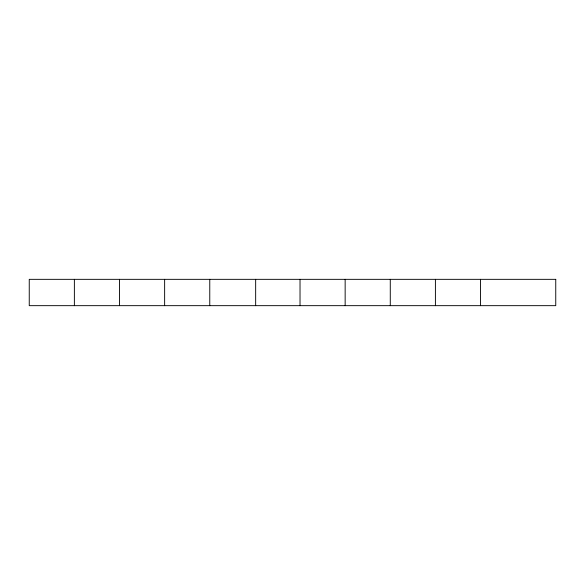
<?xml version="1.0" encoding="UTF-8"?>
<svg xmlns="http://www.w3.org/2000/svg" width="585" height="585" viewBox="0 0 585 585"><rect width="100%" height="100%" fill="white"/><g stroke="black" fill="none" stroke-linecap="round" stroke-linejoin="round"><path stroke-width="0.88" d="M480.534 279.337L480.534 305.662M435.408 279.337L435.408 305.662M390.275 279.337L390.275 305.662M345.15 279.337L345.15 305.662M300.025 279.337L300.025 305.662M255.66 279.337L255.66 305.662M209.766 279.337L209.766 305.662M164.634 279.337L164.634 305.662M119.508 279.337L119.508 305.662M74.375 279.337L74.375 305.662M555.75 279.337L29.25 279.337L29.25 305.662L555.75 305.662L555.75 279.337"/></g></svg>
